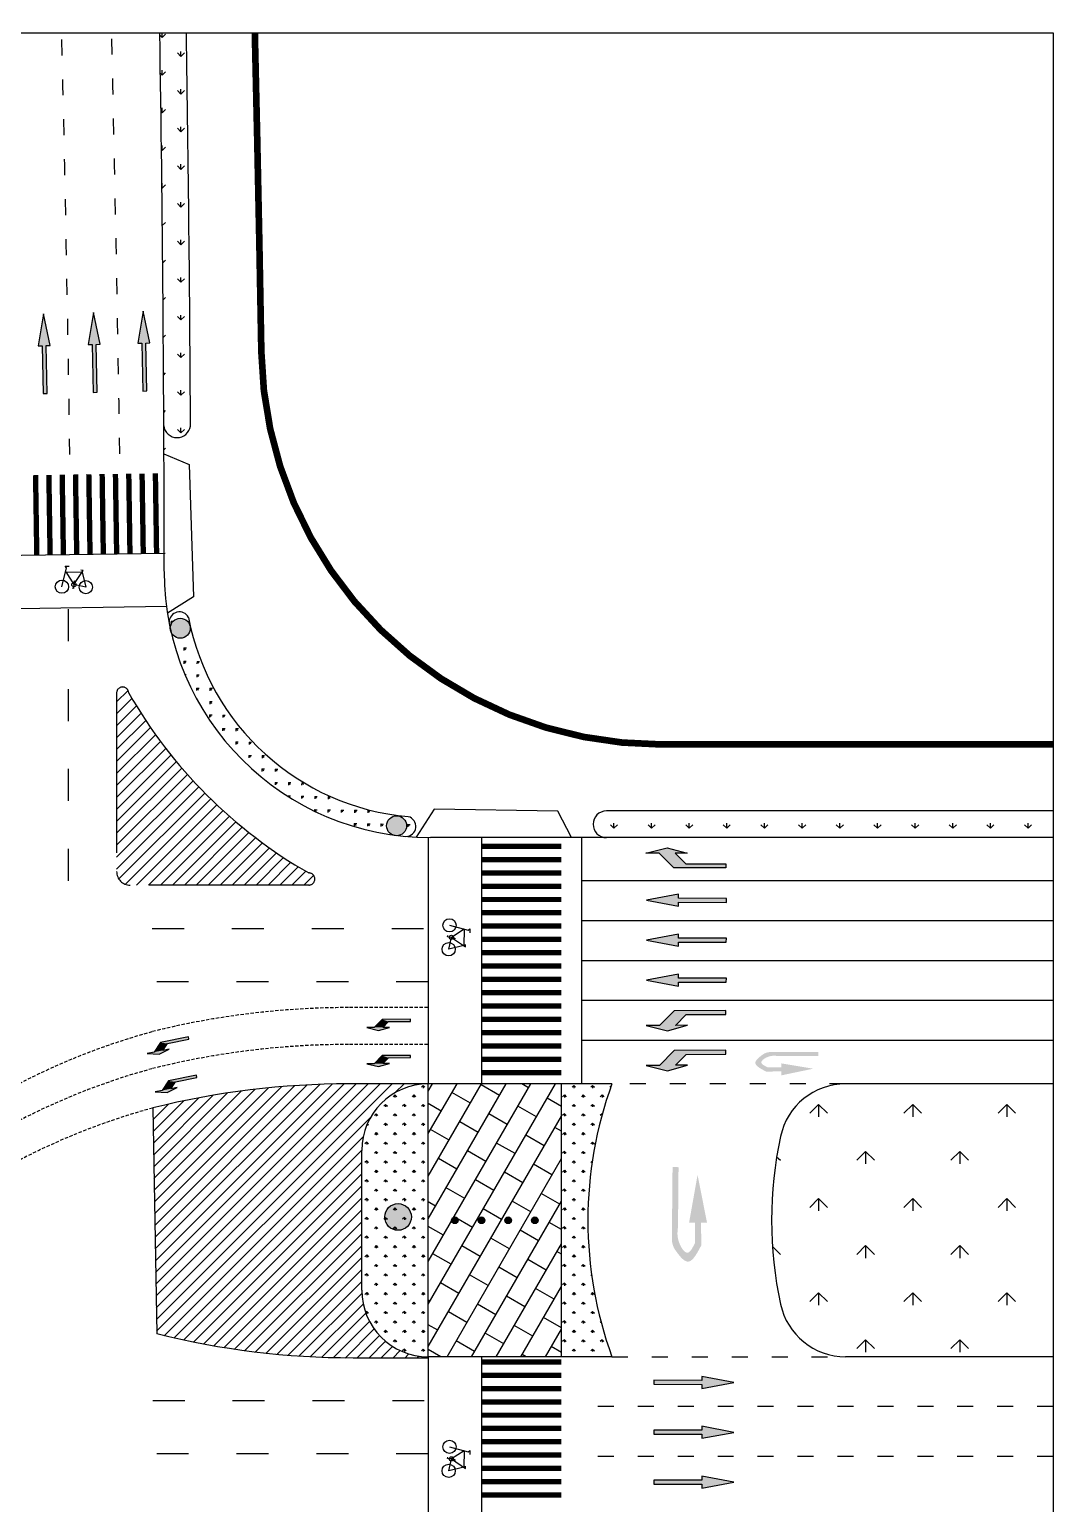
# Model space of a CAD drawing. Header units: millimetres. Extents: x -87150 to -43157, y 34118 to 68472.
# Drawn here: x -43558.9 to -43481.7, y 34213.9 to 34324.7 of the extents above; entities that cross this region are included whole.
import ezdxf

# ---------------------------------------------------------------- set-up
doc = ezdxf.new("R2010")
doc.units = ezdxf.units.MM
for name, pattern in [('ACAD_ISO03W100', [30, 12, -18]), ('GHDLHX_500', [15.1, 12, -0.9, 0.4, -0.5, 0.4, -0.9]), ('HIDDEN', [0.375, 0.25, -0.125])]:
    doc.linetypes.add(name, pattern=pattern)
for name, color, linetype in [('FCX', 7, 'HIDDEN'), ('ROADMARK', 7, 'Continuous'), ('tj信号灯', 7, 'Continuous'), ('tj桩', 4, 'Continuous'), ('tj绿化带', 3, 'Continuous'), ('tj缓坡', 6, 'Continuous'), ('tj行人驻足区', 30, 'Continuous'), ('tj车道功能', 7, 'Continuous'), ('tj道路标线', 7, 'Continuous'), ('人行横道', 7, 'Continuous'), ('红线', 1, 'GHDLHX_500'), ('虚线', 7, 'Continuous'), ('道路标线', 7, 'Continuous')]:
    doc.layers.add(name, color=color, linetype=linetype)
pattern_1 = [(270, (-86148.757, 71356.4062), (0.707106781, -0.707106781), [0.1875, -1.226713563]), (225, (-86148.757, 71356.4062), (0.707106781, -0.707106781), [0.1875, -0.8125]), (315, (-86148.757, 71356.4062), (0.707106781, 0.707106781), [0.1875, -0.8125])]

# ---------------------------------------------------------------- blocks, each defined once
blk = doc.blocks.new('BIKE')
at = {"layer": '人行横道'}
for p, q in [((0, 0), (0.35, 1.41)), ((0.35, 1.41), (0.25, 1.53)), ((0.25, 1.53), (0.55, 1.53)), ((0.28, 1.11), (1.51, 1.1)), ((0.28, 1.11), (0.9, 0.16)), ((0.9, 0.16), (1.6, 1.23)), ((1.6, 1.23), (1.42, 1.24)), ((0.9, 0.16), (0.87, -0.14)), ((0.9, 0.16), (0.95, 0.43)), ((1.8, -0.03), (0.9, 0.16)), ((0.95, 0.43), (1.01, 0.42)), ((1.51, 1.1), (1.8, -0.03)), ((0.87, -0.14), (0.77, -0.11))]:
    blk.add_line(p, q, dxfattribs=at)
for centre, radius in [((0, 0), 0.497), ((0.9, 0.16), 0.158), ((1.8, -0.03), 0.497)]:
    blk.add_circle(centre, radius, dxfattribs=at)
blk = doc.blocks.new('1W')
at = {"layer": 'ROADMARK', "color": 0}
blk.add_lwpolyline([(-0.225, -1.2), (-0.075, -1.2), (-0.075, -3), (0.075, -3), (0.075, -1.2), (0.225, -1.2), (0, 0)], close=True, dxfattribs=at)
for points in [[(-0.225, -1.2), (0.225, -1.2), (0, 0)], [(-0.075, -3), (0.075, -3), (-0.075, -1.2), (0.075, -1.2)]]:
    blk.add_solid(points, dxfattribs=at)
blk = doc.blocks.new('1WT')
at = {"layer": 'ROADMARK', "color": 0}
blk.add_lwpolyline([(0, 0), (0.2, -0.8), (0, -1.55), (0, -1.1), (-0.4, -1.5), (-0.4, -3), (-0.55, -3), (-0.55, -1.05), (0, -0.5)], close=True, dxfattribs=at)
for points in [[(0, 0), (0, -1.55), (0.2, -0.8)], [(-0.55, -1.05), (-0.4, -1.5), (0, -0.5), (0, -1.1)], [(-0.55, -1.05), (-0.4, -1.5), (-0.55, -3), (-0.4, -3)]]:
    blk.add_solid(points, dxfattribs=at)

msp = doc.modelspace()

# ---------------------------------------------------------------- hatches: boundary and pattern name
at = {"layer": 'ROADMARK'}
h = msp.add_hatch(dxfattribs=at)
h.set_pattern_fill('ANSI31', color=256, scale=0.2)
h.paths.add_polyline_path([(-43537.91, 34261.29, -0.133408), (-43551.43, 34274.81, 1), (-43552.34, 34274.81), (-43552.34, 34261.4, 0.414214), (-43551.32, 34260.38), (-43537.91, 34260.38, 1)])
at = {"layer": 'tj信号灯'}
h = msp.add_hatch(color=4, dxfattribs=at)
edge = h.paths.add_edge_path()
edge.add_arc((-43547.56, 34279.68), 0.75, 0, 360)
h = msp.add_hatch(color=4, dxfattribs=at)
edge = h.paths.add_edge_path()
edge.add_arc((-43531.31, 34264.84), 0.75, 0, 360)
h = msp.add_hatch(color=1, dxfattribs=at)
edge = h.paths.add_edge_path()
edge.add_arc((-43531.2, 34235.45), 1, 0, 360)
at = {"layer": 'tj桩'}
h = msp.add_hatch(color=256, dxfattribs=at)
edge = h.paths.add_edge_path()
edge.add_arc((-43526.93, 34235.2), 0.25, 0, 360)
h = msp.add_hatch(color=256, dxfattribs=at)
edge = h.paths.add_edge_path()
edge.add_arc((-43524.93, 34235.2), 0.25, 0, 360)
h = msp.add_hatch(color=256, dxfattribs=at)
edge = h.paths.add_edge_path()
edge.add_arc((-43522.93, 34235.2), 0.25, 0, 360)
h = msp.add_hatch(color=256, dxfattribs=at)
edge = h.paths.add_edge_path()
edge.add_arc((-43520.93, 34235.2), 0.25, 0, 360)
at = {"layer": 'tj绿化带', "ltscale": 10}
h = msp.add_hatch(dxfattribs=at)
h.set_pattern_fill('GRASS', color=256, angle=89.1245, style=0)
h.set_pattern_definition([(314.12451, (-42129.0567, 34151.51604), (0.99988326, -0.01527958), [0.1875, -1.22671356]), (269.12451, (-42129.0567, 34151.516), (0.99988326, -0.0152796), [0.1875, -0.8125]), (359.12451, (-42129.0567, 34151.516), (0.0152796, 0.99988326), [0.1875, -0.8125])])
h.paths.add_polyline_path([(-43546.94, 34280.49, 0.772188), (-43548.41, 34280.15, 0.006178), (-43548.31, 34279.66, -1.010093), (-43546.81, 34279.68, -0.806279), (-43548.24, 34279.37, 0.308513), (-43531.61, 34264.16, -0.297518), (-43532.06, 34264.84, -1), (-43530.56, 34264.84, -0.370942), (-43531.2, 34264.1, 0.007311), (-43530.62, 34264.04, 0.879856), (-43530.44, 34265.53, -0.334826)])
at = {"layer": 'tj绿化带'}
h = msp.add_hatch(dxfattribs=at)
h.set_pattern_fill('GRASS', color=256, angle=540, style=0)
h.set_pattern_definition(pattern_1)
h.paths.add_polyline_path([(-43528.93, 34235.95), (-43533.93, 34235.95), (-43533.93, 34229.95, 0.414214), (-43528.93, 34224.95)])
h.paths.add_polyline_path([(-43528.93, 34245.45, 0.414214), (-43533.93, 34240.45), (-43533.93, 34235.95), (-43528.93, 34235.95)])
h = msp.add_hatch(dxfattribs=at)
h.set_pattern_fill('GRASS', color=256, angle=540, style=0)
h.set_pattern_definition(pattern_1)
h.paths.add_polyline_path([(-43516.93, 34235.95), (-43518.93, 34235.95), (-43518.93, 34224.95), (-43515.13, 34224.95, -0.093696)])
h.paths.add_polyline_path([(-43515.13, 34245.45), (-43518.93, 34245.45), (-43518.93, 34235.95), (-43516.93, 34235.95, -0.081099)])
at = {"layer": 'tj行人驻足区'}
h = msp.add_hatch(dxfattribs=at)
h.set_pattern_fill('AR-B816', color=256, scale=0.2, angle=420, style=0)
h.set_pattern_definition([(60, (-86148.757, 71356.4062), (-1.385640646, 0.8), []), (150, (-86148.757, 71356.4062), (-2.185640646, -0.585640646), [1.6, -1.6])])
h.paths.add_polyline_path([(-43518.93, 34235.95), (-43528.93, 34235.95), (-43528.93, 34224.95), (-43518.93, 34224.95)])
h.paths.add_polyline_path([(-43518.93, 34245.45), (-43528.93, 34245.45), (-43528.93, 34235.95), (-43518.93, 34235.95)])
at = {"layer": 'tj车道功能'}
h = msp.add_hatch(color=256, dxfattribs=at)
edge = h.paths.add_edge_path()
edge.add_spline(control_points=[(-43503.8, 34247.65), (-43504.12, 34247.43), (-43504.68, 34246.95), (-43503.93, 34246.57), (-43503.54, 34246.37)], knot_values=[0.245981, 0.245981, 0.245981, 0.245981, 1.178138, 2.212841, 2.212841, 2.212841, 2.212841], degree=3, periodic=0)
edge.add_line((-43503.54, 34246.37), (-43502.4, 34246.39))
edge.add_line((-43502.4, 34246.39), (-43502.4, 34246.09))
edge.add_line((-43502.4, 34246.09), (-43500.01, 34246.59))
edge.add_line((-43500.01, 34246.59), (-43502.42, 34246.99))
edge.add_line((-43502.42, 34246.99), (-43502.41, 34246.69))
edge.add_line((-43502.41, 34246.69), (-43503.41, 34246.68))
edge.add_spline(control_points=[(-43503.41, 34246.68), (-43503.65, 34246.8), (-43504.21, 34247.05), (-43503.29, 34247.62), (-43502.84, 34247.56), (-43502.63, 34247.54)], knot_values=[0, 0, 0, 0, 0.623701, 1.403448, 2.063553, 2.063553, 2.063553, 2.063553], degree=3, periodic=0)
edge.add_line((-43502.63, 34247.54), (-43499.63, 34247.55))
edge.add_line((-43499.63, 34247.55), (-43499.63, 34247.85))
edge.add_line((-43499.63, 34247.85), (-43503.22, 34247.84))
edge.add_arc((-43503.22, 34246.84), 1, 1890.1666, 1925.2342)
h = msp.add_hatch(color=256, dxfattribs=at)
edge = h.paths.add_edge_path()
edge.add_spline(control_points=[(-43510.36, 34232.95), (-43510.02, 34232.46), (-43509.32, 34231.61), (-43508.73, 34232.73), (-43508.42, 34233.32)], knot_values=[0.245981, 0.245981, 0.245981, 0.245981, 1.178138, 2.212841, 2.212841, 2.212841, 2.212841], degree=3, periodic=0)
edge.add_line((-43508.42, 34233.32), (-43508.44, 34235.02))
edge.add_line((-43508.44, 34235.02), (-43507.99, 34235.02))
edge.add_line((-43507.99, 34235.02), (-43508.7, 34238.61))
edge.add_line((-43508.7, 34238.61), (-43509.34, 34235.01))
edge.add_line((-43509.34, 34235.01), (-43508.89, 34235.01))
edge.add_line((-43508.89, 34235.01), (-43508.89, 34233.51))
edge.add_spline(control_points=[(-43508.89, 34233.51), (-43509.07, 34233.15), (-43509.46, 34232.32), (-43510.29, 34233.71), (-43510.21, 34234.39), (-43510.17, 34234.69)], knot_values=[0, 0, 0, 0, 0.623701, 1.403448, 2.063553, 2.063553, 2.063553, 2.063553], degree=3, periodic=0)
edge.add_line((-43510.17, 34234.69), (-43510.13, 34239.19))
edge.add_line((-43510.13, 34239.19), (-43510.58, 34239.2))
edge.add_line((-43510.58, 34239.2), (-43510.63, 34233.81))
edge.add_arc((-43509.13, 34233.8), 1.5, 1979.5223, 2014.5898)
at = {"layer": '道路标线'}
h = msp.add_hatch(dxfattribs=at)
h.set_pattern_fill('ANSI31', color=256, scale=0.2)
h.paths.add_polyline_path([(-43533.93, 34240.45, -0.414214), (-43528.93, 34245.45), (-43534.88, 34245.45, 0.061335), (-43549.63, 34243.64), (-43549.33, 34226.66, 0.061335), (-43534.58, 34224.85), (-43528.93, 34224.85), (-43528.93, 34224.95, -0.414214), (-43533.93, 34229.95)])
h.paths.add_polyline_path([(-43563.19, 34275.16), (-43563.19, 34280.97, -0.405633), (-43568.12, 34276.04), (-43578.62, 34275.89, -0.414214), (-43583.69, 34280.81), (-43583.8, 34280.81), (-43583.8, 34274.85, 0.061335), (-43581.98, 34260.1), (-43565.01, 34260.41, 0.061335)])

# ---------------------------------------------------------------- linework, layer by layer
msp.add_lwpolyline([(-43660.8, 34324.41), (-43481.99, 34324.41), (-43481.99, 34136.29), (-43660.8, 34136.29)], close=True)
at = {"layer": 'FCX'}
for points in [[(-43528.97, 34251.18), (-43534.93, 34251.18, 0.061335), (-43549.68, 34249.37, 0.555083)], [(-43528.97, 34248.41), (-43534.93, 34248.41, 0.061335), (-43549.68, 34246.59, 0.555083)]]:
    msp.add_lwpolyline(points, format="xyb", dxfattribs=at)
for centre in [(-43536.42, 34200.66), (-43536.42, 34197.89), (-43536.37, 34194.94)]:
    msp.add_arc(centre, 50.47, 105.2403, 123.5443, dxfattribs=at)
at = {"layer": 'ROADMARK'}
msp.add_arc((-43519.79, 34292.93), 36.46, 209.8023, 240.1977, dxfattribs=at)
at = {"layer": 'tj信号灯', "color": 4}
for centre in [(-43547.56, 34279.68), (-43531.31, 34264.84)]:
    msp.add_circle(centre, 0.75, dxfattribs=at)
at = {"layer": 'tj信号灯', "color": 1}
msp.add_circle((-43531.2, 34235.45), 1, dxfattribs=at)
at = {"layer": 'tj桩'}
for centre in [(-43526.93, 34235.2), (-43524.93, 34235.2), (-43522.93, 34235.2), (-43520.93, 34235.2)]:
    msp.add_circle(centre, 0.25, dxfattribs=at)
at = {"layer": 'tj绿化带', "ltscale": 10}
for p, q in [((-43548.93, 34324.05), (-43548.93, 34324.43)), ((-43548.93, 34324.05), (-43549.1, 34324.22)), ((-43548.93, 34324.05), (-43548.66, 34324.32)), ((-43547.51, 34322.64), (-43547.78, 34322.9)), ((-43547.51, 34322.64), (-43547.51, 34323.01)), ((-43547.51, 34322.64), (-43547.25, 34322.9)), ((-43548.93, 34321.22), (-43549.06, 34321.35)), ((-43548.93, 34321.22), (-43548.93, 34321.6)), ((-43548.93, 34321.22), (-43548.66, 34321.49)), ((-43547.51, 34319.81), (-43547.78, 34320.07)), ((-43547.51, 34319.81), (-43547.51, 34320.18)), ((-43547.51, 34319.81), (-43547.25, 34320.07)), ((-43548.93, 34318.39), (-43549.01, 34318.48)), ((-43548.93, 34318.39), (-43548.93, 34318.77)), ((-43548.93, 34318.39), (-43548.66, 34318.66)), ((-43547.51, 34316.98), (-43547.78, 34317.24)), ((-43547.51, 34316.98), (-43547.51, 34317.35)), ((-43547.51, 34316.98), (-43547.25, 34317.24)), ((-43548.93, 34315.56), (-43548.98, 34315.61)), ((-43548.93, 34315.56), (-43548.93, 34315.94)), ((-43548.93, 34315.56), (-43548.66, 34315.83)), ((-43547.51, 34314.15), (-43547.78, 34314.42)), ((-43547.51, 34314.15), (-43547.51, 34314.53)), ((-43547.51, 34314.15), (-43547.25, 34314.42)), ((-43548.93, 34312.74), (-43548.94, 34312.75)), ((-43548.93, 34312.74), (-43548.93, 34313.11)), ((-43548.93, 34312.74), (-43548.66, 34313)), ((-43547.51, 34311.32), (-43547.78, 34311.59)), ((-43547.51, 34311.32), (-43547.51, 34311.7)), ((-43547.51, 34311.32), (-43547.25, 34311.59)), ((-43548.91, 34309.93), (-43548.66, 34310.17)), ((-43547.51, 34308.49), (-43547.78, 34308.76)), ((-43547.51, 34308.49), (-43547.51, 34308.87)), ((-43547.51, 34308.49), (-43547.25, 34308.76)), ((-43548.88, 34307.12), (-43548.66, 34307.34)), ((-43547.51, 34305.67), (-43547.78, 34305.93)), ((-43547.51, 34305.67), (-43547.51, 34306.04)), ((-43547.51, 34305.67), (-43547.25, 34305.93)), ((-43548.86, 34304.32), (-43548.66, 34304.52)), ((-43547.51, 34302.84), (-43547.78, 34303.1)), ((-43547.51, 34302.84), (-43547.51, 34303.21)), ((-43547.51, 34302.84), (-43547.25, 34303.1)), ((-43548.84, 34301.51), (-43548.66, 34301.69)), ((-43547.51, 34300.01), (-43547.78, 34300.27)), ((-43547.51, 34300.01), (-43547.51, 34300.38)), ((-43547.51, 34300.01), (-43547.25, 34300.27)), ((-43548.82, 34298.7), (-43548.66, 34298.86)), ((-43547.51, 34297.18), (-43547.78, 34297.45)), ((-43547.51, 34297.18), (-43547.51, 34297.56)), ((-43547.51, 34297.18), (-43547.25, 34297.45)), ((-43548.8, 34295.89), (-43548.66, 34296.03)), ((-43547.51, 34294.35), (-43547.78, 34294.62)), ((-43547.51, 34294.35), (-43547.51, 34294.73)), ((-43547.51, 34294.35), (-43547.25, 34294.62)), ((-43548.79, 34293.08), (-43548.66, 34293.2)), ((-43514.99, 34264.65), (-43515.25, 34264.92)), ((-43514.99, 34264.65), (-43514.99, 34265.03)), ((-43514.99, 34264.65), (-43514.72, 34264.92)), ((-43512.16, 34264.65), (-43512.42, 34264.92)), ((-43512.16, 34264.65), (-43512.16, 34265.03)), ((-43512.16, 34264.65), (-43511.89, 34264.92)), ((-43509.33, 34264.65), (-43509.59, 34264.92)), ((-43509.33, 34264.65), (-43509.33, 34265.03)), ((-43509.33, 34264.65), (-43509.06, 34264.92)), ((-43506.5, 34264.65), (-43506.77, 34264.92)), ((-43506.5, 34264.65), (-43506.5, 34265.03)), ((-43506.5, 34264.65), (-43506.24, 34264.92)), ((-43503.67, 34264.65), (-43503.94, 34264.92)), ((-43503.67, 34264.65), (-43503.67, 34265.03)), ((-43503.67, 34264.65), (-43503.41, 34264.92)), ((-43500.84, 34264.65), (-43501.11, 34264.92)), ((-43500.84, 34264.65), (-43500.84, 34265.03)), ((-43500.84, 34264.65), (-43500.58, 34264.92)), ((-43498.02, 34264.65), (-43498.28, 34264.92)), ((-43498.02, 34264.65), (-43498.02, 34265.03)), ((-43498.02, 34264.65), (-43497.75, 34264.92)), ((-43495.19, 34264.65), (-43495.45, 34264.92)), ((-43495.19, 34264.65), (-43495.19, 34265.03)), ((-43495.19, 34264.65), (-43494.92, 34264.92)), ((-43492.36, 34264.65), (-43492.62, 34264.92)), ((-43492.36, 34264.65), (-43492.36, 34265.03)), ((-43492.36, 34264.65), (-43492.09, 34264.92)), ((-43489.53, 34264.65), (-43489.8, 34264.92)), ((-43489.53, 34264.65), (-43489.53, 34265.03)), ((-43489.53, 34264.65), (-43489.26, 34264.92)), ((-43486.7, 34264.65), (-43486.97, 34264.92)), ((-43486.7, 34264.65), (-43486.7, 34265.03)), ((-43486.7, 34264.65), (-43486.44, 34264.92)), ((-43483.87, 34264.65), (-43484.14, 34264.92)), ((-43483.87, 34264.65), (-43483.87, 34265.03)), ((-43483.87, 34264.65), (-43483.61, 34264.92))]:
    msp.add_line(p, q, dxfattribs=at)
at = {"layer": 'tj绿化带'}
for p, q in [((-43481.99, 34265.95), (-43515.55, 34265.95)), ((-43481.99, 34263.95), (-43528.77, 34263.95)), ((-43528.93, 34245.45), (-43528.93, 34245.45)), ((-43528.93, 34245.35), (-43528.93, 34245.35)), ((-43515.13, 34245.45), (-43518.93, 34245.45)), ((-43481.99, 34245.45), (-43497.58, 34245.45)), ((-43499.61, 34243.91), (-43500.27, 34243.24)), ((-43499.61, 34243.91), (-43499.61, 34242.97)), ((-43499.61, 34243.91), (-43498.95, 34243.24)), ((-43492.54, 34243.91), (-43493.2, 34243.24)), ((-43492.54, 34243.91), (-43492.54, 34242.97)), ((-43492.54, 34243.91), (-43491.88, 34243.24)), ((-43485.47, 34243.91), (-43486.13, 34243.24)), ((-43485.47, 34243.91), (-43485.47, 34242.97)), ((-43485.47, 34243.91), (-43484.81, 34243.24)), ((-43533.93, 34229.95), (-43533.93, 34240.45)), ((-43496.08, 34240.37), (-43496.74, 34239.71)), ((-43496.08, 34240.37), (-43496.08, 34239.43)), ((-43496.08, 34240.37), (-43495.41, 34239.71)), ((-43489, 34240.37), (-43489.67, 34239.71)), ((-43489, 34240.37), (-43489, 34239.43)), ((-43489, 34240.37), (-43488.34, 34239.71)), ((-43502.76, 34239.98), (-43502.48, 34239.71)), ((-43499.61, 34236.84), (-43500.27, 34236.17)), ((-43499.61, 34236.84), (-43499.61, 34235.95)), ((-43499.61, 34236.84), (-43498.95, 34236.17)), ((-43499.61, 34235.95), (-43499.61, 34235.9)), ((-43492.54, 34236.84), (-43493.2, 34236.17)), ((-43492.54, 34236.84), (-43492.54, 34235.95)), ((-43492.54, 34236.84), (-43491.88, 34236.17)), ((-43492.54, 34235.95), (-43492.54, 34235.9)), ((-43485.47, 34236.84), (-43486.13, 34236.17)), ((-43485.47, 34236.84), (-43485.47, 34235.95)), ((-43485.47, 34236.84), (-43484.81, 34236.17)), ((-43485.47, 34235.95), (-43485.47, 34235.9)), ((-43503.08, 34233.23), (-43502.48, 34232.64)), ((-43496.08, 34233.3), (-43496.74, 34232.64)), ((-43496.08, 34233.3), (-43496.08, 34232.36)), ((-43496.08, 34233.3), (-43495.41, 34232.64)), ((-43489, 34233.3), (-43489.67, 34232.64)), ((-43489, 34233.3), (-43489, 34232.36)), ((-43489, 34233.3), (-43488.34, 34232.64)), ((-43499.61, 34229.76), (-43500.27, 34229.1)), ((-43499.61, 34229.76), (-43499.61, 34228.83)), ((-43499.61, 34229.76), (-43498.95, 34229.1)), ((-43492.54, 34229.76), (-43493.2, 34229.1)), ((-43492.54, 34229.76), (-43492.54, 34228.83)), ((-43492.54, 34229.76), (-43491.88, 34229.1)), ((-43485.47, 34229.76), (-43486.13, 34229.1)), ((-43485.47, 34229.76), (-43485.47, 34228.83)), ((-43485.47, 34229.76), (-43484.81, 34229.1)), ((-43496.08, 34226.23), (-43496.74, 34225.57)), ((-43496.08, 34226.23), (-43496.08, 34225.29)), ((-43496.08, 34226.23), (-43495.41, 34225.57)), ((-43489, 34226.23), (-43489.67, 34225.57)), ((-43489, 34226.23), (-43489, 34225.29)), ((-43489, 34226.23), (-43488.34, 34225.57)), ((-43528.93, 34224.95), (-43528.93, 34224.95)), ((-43515.13, 34224.95), (-43518.93, 34224.95)), ((-43481.99, 34224.95), (-43497.58, 34224.95))]:
    msp.add_line(p, q, dxfattribs=at)
for centre, radius, start, end in [((-46045.48, 34283.69), 2496.71, 0.00608, 0.93463), ((-46045.48, 34283.69), 2498.71, 0.25639, 0.93388), ((-43528.77, 34283.95), 20, 180.0061, 270), ((-43528.77, 34283.95), 18.5, 190.7917, 264.8392), ((-43515.55, 34264.95), 1, 90, 270), ((-43528.93, 34240.45), 5, 90, 180), ((-43486.94, 34235.2), 30, 160.0216, 199.9784), ((-43497.58, 34240.45), 5, 90, 167.8776), ((-43473.14, 34235.2), 30, 167.8776, 192.1224), ((-43528.93, 34229.95), 5, 180, 270), ((-43497.58, 34229.95), 5, 192.1224, 270)]:
    msp.add_arc(centre, radius, start, end, dxfattribs=at)
at = {"layer": 'tj绿化带', "ltscale": 10}
for centre, radius, start, end in [((-43547.8, 34295.01), 1.01, 187.4846, 351.9678), ((-43547.63, 34280.13), 0.776, 27.7901, 178.4897), ((-43530.62, 34264.79), 0.756, 270.3902, 75.7627)]:
    msp.add_arc(centre, radius, start, end, dxfattribs=at)
at = {"layer": 'tj缓坡', "ltscale": 10}
msp.add_lwpolyline([(-43548.79, 34292.79), (-43546.89, 34291.99), (-43546.56, 34282.04), (-43548.52, 34280.8)], dxfattribs=at)
at = {"layer": 'tj缓坡'}
msp.add_lwpolyline([(-43518.16, 34263.95), (-43519.19, 34265.93), (-43528.49, 34266.08), (-43529.84, 34263.98)], dxfattribs=at)
at = {"layer": 'tj行人驻足区'}
for p, q in [((-43518.93, 34245.45), (-43528.93, 34245.45)), ((-43528.93, 34224.95), (-43528.93, 34245.45)), ((-43518.93, 34224.95), (-43518.93, 34245.45)), ((-43518.93, 34224.95), (-43528.93, 34224.95))]:
    msp.add_line(p, q, dxfattribs=at)
at = {"layer": 'tj道路标线', "ltscale": 10}
for p, q in [((-43563.25, 34285.11), (-43548.7, 34285.33)), ((-43563.19, 34281.11), (-43548.6, 34281.33))]:
    msp.add_line(p, q, dxfattribs=at)
at = {"layer": 'tj道路标线'}
for p, q in [((-43528.93, 34263.95), (-43528.93, 34245.45)), ((-43524.93, 34263.95), (-43524.93, 34245.45)), ((-43517.43, 34263.95), (-43517.43, 34245.45)), ((-43481.99, 34260.7), (-43517.43, 34260.7)), ((-43481.99, 34257.7), (-43517.43, 34257.7)), ((-43481.99, 34254.7), (-43517.43, 34254.7)), ((-43481.99, 34251.7), (-43517.43, 34251.7)), ((-43481.99, 34248.7), (-43517.43, 34248.7)), ((-43528.93, 34224.95), (-43528.93, 34209.77)), ((-43524.93, 34224.95), (-43524.93, 34209.95))]:
    msp.add_line(p, q, dxfattribs=at)
at = {"layer": 'tj道路标线', "linetype": 'ACAD_ISO03W100', "ltscale": 0.1}
for p, q in [((-43497.58, 34245.45), (-43515.13, 34245.45)), ((-43515.13, 34224.95), (-43497.58, 34224.95)), ((-43481.99, 34221.2), (-43517.43, 34221.2)), ((-43481.99, 34217.45), (-43517.43, 34217.45))]:
    msp.add_line(p, q, dxfattribs=at)
at = {"layer": 'tj道路标线'}
for points in [[(-43558.43, 34291.18, 0.4, 0.4, 0), (-43558.34, 34285.18, 0.4, 0.4, 0)], [(-43557.43, 34291.2, 0.4, 0.4, 0), (-43557.34, 34285.2, 0.4, 0.4, 0)], [(-43555.43, 34291.23, 0.4, 0.4, 0), (-43555.34, 34285.23, 0.4, 0.4, 0)], [(-43554.43, 34291.24, 0.4, 0.4, 0), (-43554.34, 34285.24, 0.4, 0.4, 0)], [(-43552.43, 34291.27, 0.4, 0.4, 0), (-43552.34, 34285.27, 0.4, 0.4, 0)], [(-43551.43, 34291.29, 0.4, 0.4, 0), (-43551.34, 34285.29, 0.4, 0.4, 0)], [(-43518.93, 34263.3, 0.4, 0.4, 0), (-43524.93, 34263.3, 0.4, 0.4, 0)], [(-43518.93, 34261.3, 0.4, 0.4, 0), (-43524.93, 34261.3, 0.4, 0.4, 0)], [(-43518.93, 34260.3, 0.4, 0.4, 0), (-43524.93, 34260.3, 0.4, 0.4, 0)], [(-43518.93, 34258.3, 0.4, 0.4, 0), (-43524.93, 34258.3, 0.4, 0.4, 0)], [(-43518.93, 34257.3, 0.4, 0.4, 0), (-43524.93, 34257.3, 0.4, 0.4, 0)], [(-43518.93, 34255.3, 0.4, 0.4, 0), (-43524.93, 34255.3, 0.4, 0.4, 0)], [(-43518.93, 34254.3, 0.4, 0.4, 0), (-43524.93, 34254.3, 0.4, 0.4, 0)], [(-43518.93, 34252.3, 0.4, 0.4, 0), (-43524.93, 34252.3, 0.4, 0.4, 0)], [(-43518.93, 34251.3, 0.4, 0.4, 0), (-43524.93, 34251.3, 0.4, 0.4, 0)]]:
    msp.add_lwpolyline(points, format="xyseb", dxfattribs=at)
at = {"layer": 'tj道路标线', "const_width": 0.4}
for points in [[(-43556.43, 34291.21), (-43556.34, 34285.21)], [(-43553.43, 34291.26), (-43553.34, 34285.26)], [(-43550.43, 34291.3), (-43550.34, 34285.3)], [(-43549.43, 34291.32), (-43549.34, 34285.32)], [(-43518.93, 34262.3), (-43524.93, 34262.3)], [(-43518.93, 34259.3), (-43524.93, 34259.3)], [(-43518.93, 34256.3), (-43524.93, 34256.3)], [(-43518.93, 34253.3), (-43524.93, 34253.3)], [(-43518.93, 34250.3), (-43524.93, 34250.3)], [(-43518.93, 34249.3), (-43524.93, 34249.3)], [(-43518.93, 34248.3), (-43524.93, 34248.3)], [(-43518.93, 34247.3), (-43524.93, 34247.3)], [(-43518.93, 34246.3), (-43524.93, 34246.3)], [(-43518.93, 34224.56), (-43524.93, 34224.56)], [(-43518.93, 34223.56), (-43524.93, 34223.56)], [(-43518.93, 34222.56), (-43524.93, 34222.56)], [(-43518.93, 34221.56), (-43524.93, 34221.56)], [(-43518.93, 34220.56), (-43524.93, 34220.56)], [(-43518.93, 34219.56), (-43524.93, 34219.56)], [(-43518.93, 34218.56), (-43524.93, 34218.56)], [(-43518.93, 34217.56), (-43524.93, 34217.56)], [(-43518.93, 34216.56), (-43524.93, 34216.56)], [(-43518.93, 34215.56), (-43524.93, 34215.56)], [(-43518.93, 34214.56), (-43524.93, 34214.56)]]:
    msp.add_lwpolyline(points, dxfattribs=at)
at = {"layer": 'tj道路标线', "linetype": 'ACAD_ISO03W100', "ltscale": 0.1}
for radius, start, end in [(3688.5, 0.8651, 1.35745), (3692.25, 0.86508, 1.35607)]:
    msp.add_arc((-47243.93, 34237.03), radius, start, end, dxfattribs=at)
at = {"layer": '红线', "const_width": 0.5}
for points in [[(-43541.47, 34300.44, 0.001619), (-43541.96, 34324.41, 0.001619)], [(-43541.47, 34300.44, 0.409207), (-43511.47, 34270.95, 0.409207)]]:
    msp.add_lwpolyline(points, format="xyb", dxfattribs=at)
msp.add_lwpolyline([(-43481.99, 34270.95), (-43511.47, 34270.95)], dxfattribs=at)
at = {"layer": '虚线', "linetype": 'ACAD_ISO03W100', "ltscale": 0.2}
for p, q in [((-43555.99, 34281.11), (-43555.99, 34260.41)), ((-43549.68, 34257.13), (-43528.9, 34257.13)), ((-43528.93, 34253.12), (-43549.68, 34253.12)), ((-43549.63, 34221.66), (-43528.93, 34221.66)), ((-43528.93, 34217.65), (-43549.63, 34217.65))]:
    msp.add_line(p, q, dxfattribs=at)
at = {"layer": '虚线', "linetype": 'ACAD_ISO03W100'}
for p, q in [((-43552.34, 34274.81), (-43552.34, 34261.4)), ((-43537.91, 34260.38), (-43551.32, 34260.38))]:
    msp.add_line(p, q, dxfattribs=at)
for centre, radius, start, end in [((-43551.89, 34274.81), 0.456, 0, 180), ((-43551.32, 34261.4), 1.02, 180, 270), ((-43537.91, 34260.84), 0.456, 270, 90)]:
    msp.add_arc(centre, radius, start, end, dxfattribs=at)
at = {"layer": '道路标线'}
msp.add_line((-43549.63, 34243.64), (-43549.33, 34226.66), dxfattribs=at)
for points in [[(-43528.93, 34245.45), (-43534.88, 34245.45, 0.061335), (-43549.63, 34243.64, 0.555083)], [(-43528.93, 34245.45), (-43534.88, 34245.45, 0.061335), (-43549.63, 34243.64, 0.555083)], [(-43528.93, 34224.85), (-43534.58, 34224.85, -0.061335), (-43549.33, 34226.66)]]:
    msp.add_lwpolyline(points, format="xyb", dxfattribs=at)

# ---------------------------------------------------------------- block references
at = {"layer": 'tj车道功能'}
for name, p, xscale, yscale, zscale, rotation in [('1W', (-43554.09, 34303.4), 2.000000000002902, 1.999999999992724, 2, 1.336239462376134), ('1W', (-43550.35, 34303.5), 2.000000000002902, 1.999999999992724, 2, 1.336239462376134), ('1W', (-43557.84, 34303.31), 2.000000000002902, 1.999999999992724, 2, 1.336239462376134), ('1WT', (-43512.59, 34262.77), 1.999999999998822, 1.999999999992724, 2, 90.04706632151382), ('1W', (-43512.53, 34259.25), 2.000000000007606, 1.999999999992724, 2, 89.84553304000055), ('1W', (-43512.54, 34256.25), 2.000000000007606, 1.999999999992724, 2, 89.84553304000055), ('1W', (-43512.54, 34253.25), 2.000000000007606, 1.999999999992724, 2, 89.84553304000055), ('1WT', (-43533.55, 34249.68), -1.096431424974093, 1.096431424972163, 1.096431424976152, 90.37316977700537), ('1WT', (-43512.56, 34249.83), -1.999999999996246, 1.999999999992724, 2, 90.37316977700537), ('1WT', (-43550.05, 34247.72), -1.096431424974093, 1.096431424972163, 1.096431424976152, 101.7475710756911), ('1WT', (-43512.56, 34246.83), -1.999999999996246, 1.999999999992724, 2, 90.37316977700537), ('1WT', (-43533.55, 34246.96), -1.096431424974093, 1.096431424972163, 1.096431424976152, 90.37316977700537), ('1WT', (-43549.45, 34244.84), -1.096431424974093, 1.096431424972163, 1.096431424976152, 101.7475710756911), ('1W', (-43505.98, 34223.02), 2.000000000003623, 1.999999999992724, 2, 269.9138901679317), ('1W', (-43505.98, 34219.27), 2.000000000003623, 1.999999999992724, 2, 269.9138901679317), ('1W', (-43505.98, 34215.52), 2.000000000003623, 1.999999999992724, 2, 269.9138901679317)]:
    msp.add_blockref(name, p, dxfattribs=dict(at, xscale=xscale, yscale=yscale, zscale=zscale, rotation=rotation))
at = {"layer": 'tj道路标线'}
for p, rotation in [((-43556.45, 34282.8), 359.9587143180963), ((-43527.34, 34257.36), 269.1169110327958), ((-43527.34, 34218.18), 269.1169110327958)]:
    msp.add_blockref('BIKE', p, dxfattribs=dict(at, rotation=rotation))

doc.saveas('drawing.dxf')
